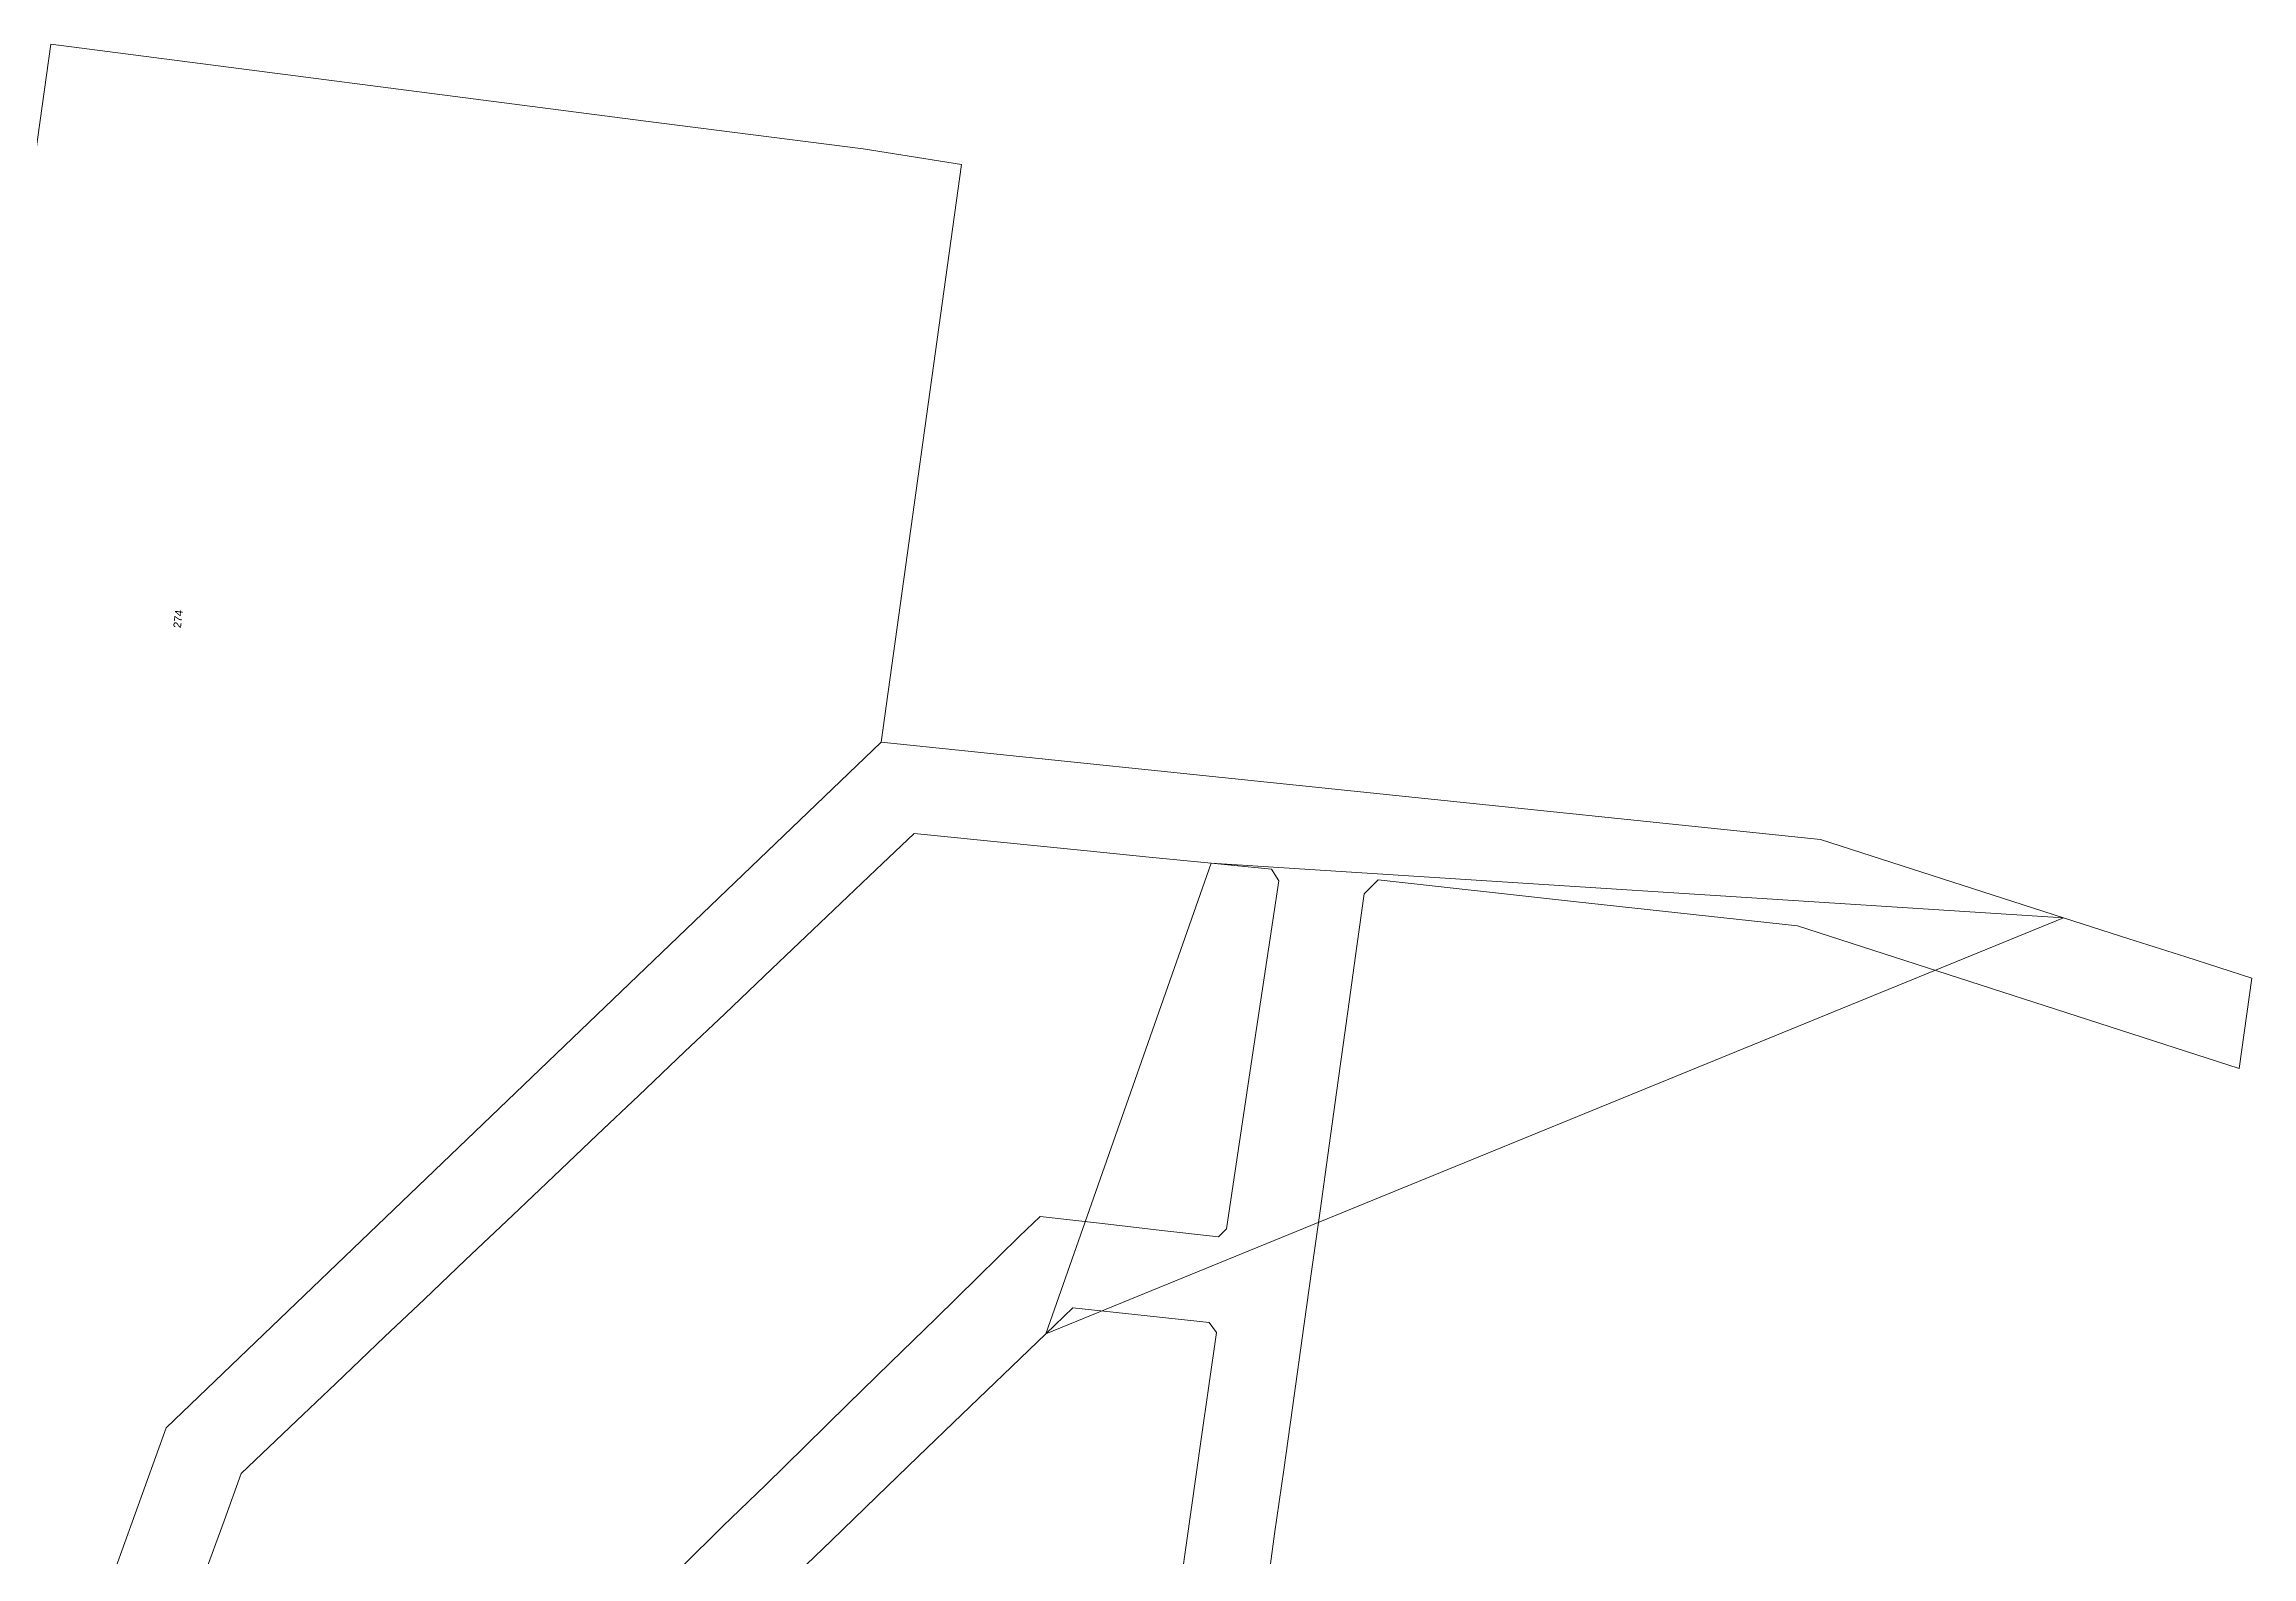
# Model space of a CAD drawing. Header units: metres. Extents: x 249598 to 250736, y 6276356 to 6277377.
# Drawn here: x 250225 to 250736, y 6277027 to 6277377 of the extents above; entities that cross this region are included whole.
import ezdxf

# ---------------------------------------------------------------- set-up
doc = ezdxf.new("R2010")
doc.units = ezdxf.units.M
doc.layers.add('Cadastre Land Parcels_SP_EXT', color=9, linetype='Continuous', lineweight=5)
doc.styles.get("Standard").update_dxf_attribs({"font": 'arial.ttf'})

msp = doc.modelspace()

# ---------------------------------------------------------------- linework, layer by layer
at = {"layer": 'Cadastre Land Parcels_SP_EXT', "linetype": 'Continuous'}
msp.add_lwpolyline([(250363.53, 6277359.19), (250226.31, 6277376.94), (250217.73, 6277315.63), (250194.62, 6277318.22), (250192.18, 6277318.47), (250152.76, 6277322.95), (250122.35, 6277108.67), (250118.73, 6277077.32), (250221.87, 6276970.12), (250253.03, 6277056.47), (250418.72, 6277215.23), (250437.31, 6277349.07), (250414.48, 6277352.71), (250363.53, 6277359.19)], close=True, dxfattribs=at)
for points in [[(250261.78, 6277022.09), (250266.43, 6277034.87), (250270.37, 6277045.85), (250283.24, 6277058.07), (250292.35, 6277066.73), (250303.64, 6277077.48), (250312.85, 6277086.21), (250322.33, 6277095.26), (250333.34, 6277105.72), (250342.76, 6277114.68), (250352.88, 6277124.32), (250362.51, 6277133.4), (250373.14, 6277143.52), (250382.46, 6277152.31), (250393.37, 6277162.72), (250402.89, 6277171.76), (250417.47, 6277185.68), (250426.34, 6277194.09), (250450.18, 6277191.7), (250465.67, 6277190.13), (250480.81, 6277188.61), (250495.17, 6277187.2), (250692.67, 6277174.59), (250636.31, 6277192.73), (250418.72, 6277215.23), (250253.03, 6277056.47), (250221.87, 6276970.12)], [(250397.46, 6277020.96), (250407.14, 6277030.33), (250417.61, 6277040.47), (250427.29, 6277049.77), (250437.38, 6277059.49), (250446.95, 6277068.73), (250456.85, 6277078.24), (250495.17, 6277187.2), (250509.11, 6277185.83), (250510.83, 6277183.13), (250504.67, 6277142.3), (250498.67, 6277102.51), (250496.81, 6277100.67), (250483.69, 6277102.17), (250469.95, 6277103.74), (250455.5, 6277105.4), (250455.43, 6277105.34), (250450.73, 6277100.83), (250441.04, 6277091.27), (250431.33, 6277081.79), (250420.84, 6277071.54), (250410.99, 6277061.89), (250401.11, 6277052.21), (250391.88, 6277043.19), (250382.03, 6277033.63), (250372.44, 6277024.19)], [(250507.73, 6277016.21), (250509.86, 6277031.88), (250511.95, 6277046.68), (250513.98, 6277061.04), (250516.26, 6277077.18), (250518.34, 6277092.14), (250520.38, 6277106.7), (250522.48, 6277121.83), (250524.54, 6277136.92), (250526.79, 6277152.91), (250528.87, 6277168.03), (250530.57, 6277180.1), (250533.82, 6277183.35), (250579.09, 6277178.35), (250631, 6277172.69), (250733.36, 6277139.7), (250736.28, 6277160.59), (250720.98, 6277165.51), (250707.78, 6277169.73), (250692.67, 6277174.59), (250456.85, 6277078.24), (250463.11, 6277084.24), (250494.68, 6277080.8), (250496.36, 6277078.55), (250492.84, 6277053.82), (250484.91, 6276997.58)]]:
    msp.add_lwpolyline(points, dxfattribs=at)

# ---------------------------------------------------------------- texts
at = {"layer": 'Cadastre Land Parcels_SP_EXT'}
msp.add_text('274', height=1.8, rotation=83.5999, dxfattribs=at).set_placement((250256.43, 6277241.62))

doc.saveas('drawing.dxf')
